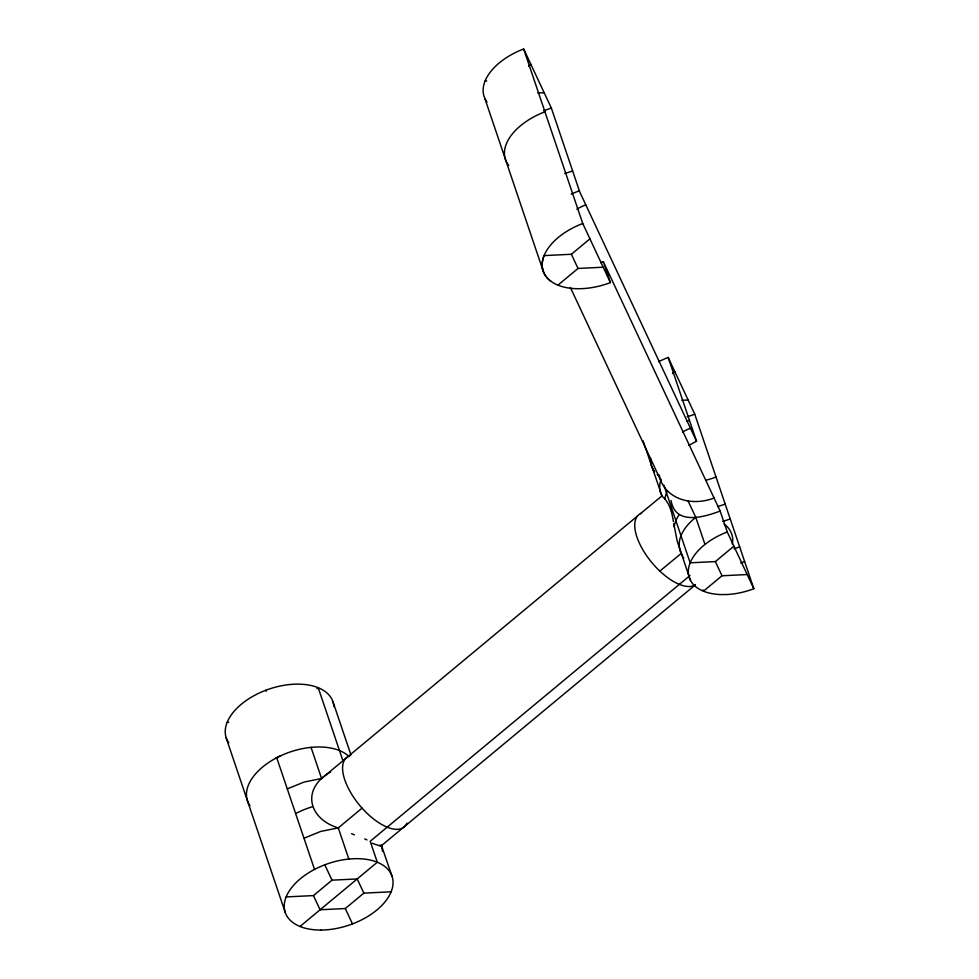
<?xml version="1.0" encoding="UTF-8"?>
<svg xmlns="http://www.w3.org/2000/svg" width="979" height="979" viewBox="0 0 979 979"><rect width="100%" height="100%" fill="white"/><g stroke="black" fill="none" stroke-linecap="round" stroke-linejoin="round"><path stroke-width="1.47" d="M732.268 543.908C734.128 536.296 730.334 528.391 724.068 524.022M661.131 479.257C659.234 484.544 658.781 491.519 662.306 496.047M328.369 773.288C301.091 790.53 309.364 819.325 338.563 828.014M528.538 66.242L530.863 64.32M727.262 531.989A54.114 31.193 -18.7 0 0 690.036 579.58L692.08 582.958A54.114 31.193 -18.7 0 0 720.642 594.571L726.699 594.534A54.114 31.193 -18.7 0 0 753.83 588.722L727.262 531.989L720.165 511.038L603.333 261.638L610.419 282.588A56.378 32.491 -18.7 0 1 557.932 285.146A56.378 32.491 -18.7 0 1 544.091 255.605L571.381 254.271L589.933 238.852M557.932 285.146L578.026 268.454L603.223 267.218M672.512 373.562L674.825 371.641M316.963 688.751L318.212 687.699L343.262 761.711M287.275 788.89L304.053 782.05L321.589 778.525L637.525 515.97M640.437 513.645L661.963 495.912L643.044 440.746M303.979 838.257L320.757 831.416L338.293 827.891L362.083 808.128M689.987 575.542L370.197 841.291L377.294 862.242L300.002 926.477M286.162 896.923L313.451 895.589L332.003 880.17L357.2 878.946L363.845 893.129L391.135 891.796M665.5 489.965L690.158 562.815L715.355 561.591L733.907 546.172M641.661 513.143A45.083 20.437 50.3 0 0 648.649 558.519A45.083 20.437 50.3 0 0 695.274 584.916L381.626 845.526L382.495 851.338M747.185 574.538L722 575.774L703.448 591.181L703.008 589.872M313.451 895.589L320.096 909.772L345.293 908.536L363.845 893.129M659.846 571.1L681.311 553.355L677.211 541.13L673.76 523.545M695.726 517.389C685.802 525.185 675.596 538.217 680.442 551.507M688.812 445.347L696.534 441.223L668.18 357.457A54.114 31.193 -18.7 0 0 658.598 361.753M328.932 772.957L330.498 772.186M275.748 758.236L276.727 757.722L314.54 869.425M277.155 757.489L280.251 755.972A56.366 32.491 -18.7 0 1 348.928 756.473M720.165 511.038C704.317 517.047 676.171 525.442 671.325 501.811M725.194 504.124L717.631 506.632M744.664 561.616L740.687 563.035M485.021 81.061L486.722 80.988M537.85 92.993L544.153 92.687M681.812 400.313L688.115 400.007M227.079 722.38L228.792 722.306M381.431 845.721L379.681 845.146M354.422 834.879L351.534 833.68M661.743 495.998C669.501 502.056 671.912 512.262 673.405 521.513M381.333 845.11L392.175 876.682M683.807 558.299L683.415 557.626M682.865 556.586L680.491 551.63M688.066 500.954L695.788 517.34L704.966 544.434M487.004 101.987A56.341 32.478 -18.7 0 1 523.679 48.974L551.348 108.045L579.703 191.823L696.534 441.223M668.18 357.457L694.76 414.19L753.83 588.722M523.655 48.95L582.738 223.481L610.419 282.588M571.381 254.271L578.026 268.454M715.355 561.591L722 575.774M570.378 287.471L660.164 479.147M265.725 690.268L266.178 691.235M324.808 864.812L332.003 880.17M345.293 908.536L352.489 923.907M663.848 485.082L664.251 486.269M664.521 487.065L665.231 489.17M681.311 553.355L690.476 580.461M484.886 98.524L543.541 272.064M332.97 701.772L350.959 754.931M311.041 747.356L321.589 778.525M338.293 827.891L348.842 859.06M226.161 737.86L285.219 912.33M671.031 500.526L671.178 501.175M364.739 838.868A37.459 0.673 24.4 0 1 367.003 839.933M381.7 846.199A37.459 1.554 23 0 1 372.265 843.262M249.988 805.693A56.366 32.491 -18.7 0 1 262.556 767.083A56.415 32.527 -18.7 0 1 280.251 755.972M228.78 742.841A56.341 32.478 -18.7 0 1 268.576 689.253A56.341 32.478 -18.7 0 1 333.912 706.483M295.634 813.573A56.366 32.491 -18.7 0 1 312.289 806.769M716.028 477.03A54.114 31.193 -18.7 0 1 705.92 480.224M686.989 421.276A54.114 31.193 -18.7 0 1 689.449 420.297M659.662 476.308A54.163 31.218 -18.7 0 1 657.607 474.742M654.241 471.205A54.163 31.218 -18.7 0 1 650.607 457.988M739.659 546.833A54.261 31.279 -18.7 0 1 733.969 548.791M674.176 526.873A54.261 31.279 -18.7 0 1 679.047 514.758M664.888 499.021A54.261 31.279 -18.7 0 1 667.017 491.85M659.112 475.929A54.2 31.242 -18.7 0 1 657.276 474.46M654.67 471.756A54.2 31.242 -18.7 0 1 652.675 468.757M730.199 518.907A54.261 31.279 -18.7 0 1 722.783 521.379M694.76 414.19A54.114 31.193 -18.7 0 1 687.209 416.711M551.042 281.377A56.366 32.491 -18.7 0 1 582.738 223.493M603.382 261.76A37.459 37.435 52.5 0 1 600.616 262.641M571.198 194.16A37.459 12.14 -20.8 0 1 579.433 190.77M572.617 170.884A56.354 32.478 -18.7 0 1 564.748 173.503M544.948 111.802A56.354 32.478 -18.7 0 0 506.204 161.364A56.415 32.527 -18.7 0 0 508.762 165.475M551.348 108.045A56.341 32.478 -18.7 0 1 543.48 110.664M576.864 209.188A45.083 36.761 -25.1 0 1 585.797 204.831M609.427 274.646A45.083 36.761 -25.1 0 1 607.347 275.393M714.083 498.042A45.083 36.761 -25.1 0 1 659.075 474.766M682.473 432.057A45.083 36.761 -25.1 0 1 690.452 428.264M407.019 823.058A45.083 20.437 50.3 0 1 360.272 806.06A45.083 20.437 50.3 0 1 350.005 755.776M695.286 584.928A45.083 20.437 50.3 0 1 694.674 585.271M320.928 930.05A56.378 32.491 -18.7 0 0 392.053 876.303A56.378 32.491 -18.7 0 0 302.964 876.707A56.378 32.491 -18.7 0 0 320.928 930.05"/></g></svg>
